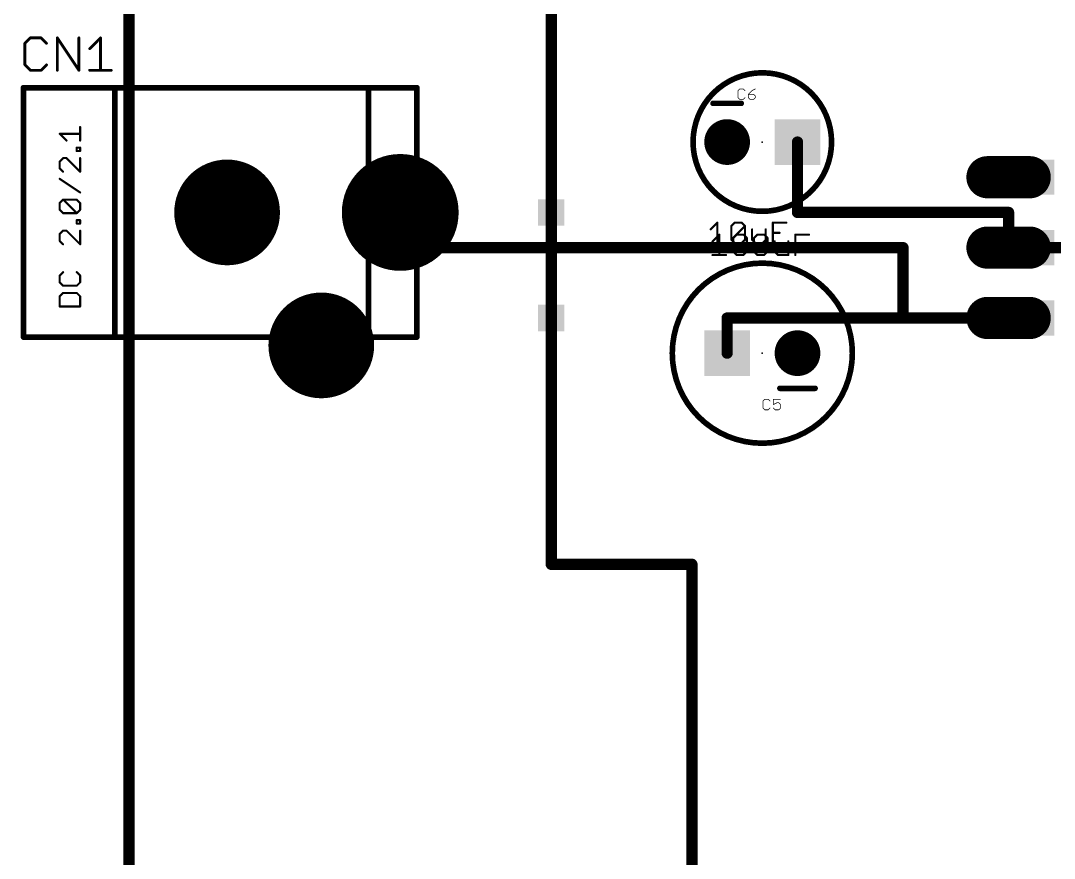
# Model space of a CAD drawing. Extents: x -4 to 83, y 0 to 102.
# Drawn here: x -3.91 to 33.4, y 30.03 to 60.26 of the extents above; entities that cross this region are included whole.
import ezdxf

# ---------------------------------------------------------------- set-up
doc = ezdxf.new("R2010")
doc.units = 0
for name, color, linetype in [('1', 14, 'CONTINUOUS'), ('16', 174, 'CONTINUOUS'), ('17', 94, 'CONTINUOUS'), ('18', 94, 'CONTINUOUS'), ('20', 178, 'CONTINUOUS'), ('21', 251, 'CONTINUOUS'), ('23', 178, 'CONTINUOUS'), ('25', 251, 'CONTINUOUS'), ('27', 251, 'CONTINUOUS'), ('51', 251, 'CONTINUOUS')]:
    doc.layers.add(name, color=color, linetype=linetype)

# ---------------------------------------------------------------- blocks, each defined once
blk = doc.blocks.new('SQUAREP')
blk.add_solid([(-0.5, -0.5), (0.5, -0.5), (-0.5, 0.5), (0.5, 0.5)])
blk = doc.blocks.new('ROUNDP')
at = {"const_width": 0.5}
blk.add_lwpolyline([(0, -0.25, 1), (0, 0.25, 1), (0, -0.25)], format="xyb", dxfattribs=at)
blk = doc.blocks.new('RECT')
blk.add_solid([(-0.5, -0.5), (0.5, -0.5), (-0.5, 0.5), (0.5, 0.5)])
blk = doc.blocks.new('LONGP100')
at = {"const_width": 1}
blk.add_lwpolyline([(-0.5, 0), (0.5, 0)], dxfattribs=at)
at = {"const_width": 0.5}
for points in [[(-0.5, 0.25, 1), (-0.5, -0.25)], [(0.5, -0.25, 1), (0.5, 0.25)]]:
    blk.add_lwpolyline(points, format="xyb", dxfattribs=at)
blk = doc.blocks.new('SQUAREV')
blk.add_solid([(-0.5, -0.5), (0.5, -0.5), (-0.5, 0.5), (0.5, 0.5)])

msp = doc.modelspace()

# ---------------------------------------------------------------- linework, layer by layer
at = {"layer": '1', "const_width": 0.4064}
for points in [[(15.24, 53.34), (15.24, 68.58)], [(24.13, 53.34), (24.13, 55.88)], [(9.79, 52.07), (9.79, 53.34)], [(31.75, 53.34), (24.13, 53.34)], [(31.75, 52.07), (31.75, 53.34)], [(9.79, 52.07), (27.94, 52.07)], [(27.94, 52.07), (27.94, 49.53)], [(40.64, 52.07), (31.75, 52.07)], [(15.24, 40.64), (15.24, 49.53)], [(21.59, 49.53), (21.59, 48.26)], [(31.75, 49.53), (21.59, 49.53)], [(27.94, 49.53), (31.75, 49.53)], [(20.32, 40.64), (15.24, 40.64)], [(20.32, 10.16), (20.32, 40.64)]]:
    msp.add_lwpolyline(points, dxfattribs=at)
at = {"layer": '1', "const_width": 0.2032}
for points in [[(24.2316, 55.88, 1), (24.0284, 55.88)], [(9.8916, 53.34, 1), (9.6884, 53.34)], [(15.1384, 53.34, 1), (15.3416, 53.34)], [(24.13, 53.4416, 1), (24.13, 53.2384)], [(24.0284, 53.34, 1), (24.2316, 53.34)], [(31.8516, 53.34, 1), (31.6484, 53.34)], [(31.75, 53.2384, 1), (31.75, 53.4416)], [(9.79, 52.1716, 1), (9.79, 51.9684)], [(28.0416, 52.07, 1), (27.8384, 52.07)], [(27.94, 51.9684, 1), (27.94, 52.1716)], [(31.75, 52.1716, 1), (31.75, 51.9684)], [(9.6884, 52.07, 1), (9.8916, 52.07)], [(31.6484, 52.07, 1), (31.8516, 52.07)], [(15.3416, 49.53, 1), (15.1384, 49.53)], [(21.6916, 49.53, 1), (21.4884, 49.53)], [(21.59, 49.6316, 1), (21.59, 49.4284)], [(27.94, 49.6316, 1), (27.94, 49.4284)], [(27.8384, 49.53, 1), (28.0416, 49.53)], [(31.75, 49.4284, 1), (31.75, 49.6316)], [(31.75, 49.4284, 1), (31.75, 49.6316)], [(21.4884, 48.26, 1), (21.6916, 48.26)], [(15.24, 40.7416, 1), (15.24, 40.5384)], [(15.1384, 40.64, 1), (15.3416, 40.64)], [(20.4216, 40.64, 1), (20.2184, 40.64)], [(20.32, 40.5384, 1), (20.32, 40.7416)]]:
    msp.add_lwpolyline(points, format="xyb", dxfattribs=at)
at = {"layer": '16', "const_width": 0.4064}
for points in [[(0, 80.01), (0, 0)], [(15.24, 49.53), (15.24, 53.34)]]:
    msp.add_lwpolyline(points, dxfattribs=at)
at = {"layer": '16', "const_width": 0.2032}
for points in [[(15.3416, 53.34, 1), (15.1384, 53.34)], [(15.1384, 49.53, 1), (15.3416, 49.53)]]:
    msp.add_lwpolyline(points, format="xyb", dxfattribs=at)
at = {"layer": '20'}
msp.add_line((0, 80), (0, 0), dxfattribs=at)
at = {"layer": '21'}
for points, const_width in [([(22.86, 53.38, 1), (22.86, 58.38, 1), (22.86, 53.38)], 0.2032), ([(-0.51, 57.8908, 1), (-0.51, 57.7892)], 0.1016), ([(-0.4592, 57.84, 1), (-0.5608, 57.84)], 0.1016), ([(10.4408, 57.84, 1), (10.3392, 57.84)], 0.1016), ([(10.39, 57.7892, 1), (10.39, 57.8908)], 0.1016), ([(21.082, 57.3278, 1), (21.082, 57.2262)], 0.1016), ([(22.098, 57.2262, 1), (22.098, 57.3278)], 0.1016), ([(10.3392, 55.94, 1), (10.4408, 55.94)], 0.1016), ([(22.86, 45.01, 1), (22.86, 51.51, 1), (22.86, 45.01)], 0.2032), ([(10.4408, 50.94, 1), (10.3392, 50.94)], 0.1016), ([(-0.51, 48.8908, 1), (-0.51, 48.7892)], 0.1016), ([(-0.5608, 48.84, 1), (-0.4592, 48.84)], 0.1016), ([(4.59, 48.7892, 1), (4.59, 48.8908)], 0.1016), ([(9.29, 48.8908, 1), (9.29, 48.7892)], 0.1016), ([(10.3392, 48.84, 1), (10.4408, 48.84)], 0.1016), ([(10.39, 48.7892, 1), (10.39, 48.8908)], 0.1016), ([(23.495, 47.0408, 1), (23.495, 46.9392)], 0.1016), ([(24.765, 46.9392, 1), (24.765, 47.0408)], 0.1016)]:
    msp.add_lwpolyline(points, format="xyb", dxfattribs=dict(at, const_width=const_width))
at = {"layer": '21', "const_width": 0.2032}
for points in [[(-0.51, 57.84), (10.39, 57.84)], [(-0.51, 57.84), (-0.51, 48.84)], [(10.39, 57.84), (10.39, 55.94)], [(22.098, 57.277), (21.082, 57.277)], [(10.39, 48.84), (10.39, 50.94)], [(-0.51, 48.84), (4.59, 48.84)], [(10.39, 48.84), (9.29, 48.84)], [(23.495, 46.99), (24.765, 46.99)]]:
    msp.add_lwpolyline(points, dxfattribs=at)
at = {"layer": '23'}
for p in [(22.86, 55.88), (-3.81, 53.34), (22.86, 48.26)]:
    msp.add_point(p, dxfattribs=at)
at = {"layer": '25'}
for points, const_width in [([(-3.7772, 59.4632, 1), (-3.7412, 59.4272)], 0.0508), ([(-3.7338, 59.4452, 1), (-3.7846, 59.4452)], 0.0508), ([(-3.5644, 59.6655, 1), (-3.5644, 59.6147)], 0.0508), ([(-3.5464, 59.6221, 1), (-3.5824, 59.6581)], 0.0508), ([(-3.1566, 59.6581, 1), (-3.1926, 59.6221)], 0.0508), ([(-3.1746, 59.6147, 1), (-3.1746, 59.6655)], 0.0508), ([(-2.9977, 59.4272, 1), (-2.9617, 59.4632)], 0.0508), ([(-2.5645, 59.6401, 1), (-2.6153, 59.6401)], 0.0508), ([(-2.5688, 59.6542, 1), (-2.611, 59.626)], 0.0508), ([(-1.785, 59.6401, 1), (-1.8358, 59.6401)], 0.0508), ([(-1.0055, 59.6401, 1), (-1.0563, 59.6401)], 0.0508), ([(-1.0129, 59.6221, 1), (-1.0489, 59.6581)], 0.0508), ([(-1.4386, 59.2683, 1), (-1.4026, 59.2323)], 0.0508), ([(-3.7412, 58.6836, 1), (-3.7772, 58.6476)], 0.0508), ([(-3.7846, 58.6656, 1), (-3.7338, 58.6656)], 0.0508), ([(-2.9617, 58.6476, 1), (-2.9977, 58.6836)], 0.0508), ([(-3.5644, 58.4962, 1), (-3.5644, 58.4454)], 0.0508), ([(-3.5824, 58.4528, 1), (-3.5464, 58.4888)], 0.0508), ([(-3.1926, 58.4888, 1), (-3.1566, 58.4528)], 0.0508), ([(-3.1746, 58.4454, 1), (-3.1746, 58.4962)], 0.0508), ([(-2.6153, 58.4708, 1), (-2.5645, 58.4708)], 0.0508), ([(-1.8358, 58.4708, 1), (-1.785, 58.4708)], 0.0508), ([(-1.8315, 58.4567, 1), (-1.7893, 58.4849)], 0.0508), ([(-1.4206, 58.4962, 1), (-1.4206, 58.4454)], 0.0508), ([(-1.0563, 58.4708, 1), (-1.0055, 58.4708)], 0.0508), ([(-0.6411, 58.4454, 1), (-0.6411, 58.4962)], 0.0508), ([(21.9901, 57.7344, 1), (21.9774, 57.7344)], 0.0127), ([(21.9792, 57.7389, 1), (21.9882, 57.7299)], 0.0127), ([(21.9882, 57.4847, 1), (21.9792, 57.4757)], 0.0127), ([(21.9774, 57.4802, 1), (21.9901, 57.4802)], 0.0127), ([(22.0472, 57.8043, 1), (22.0472, 57.7917)], 0.0127), ([(22.0517, 57.7935, 1), (22.0427, 57.8025)], 0.0127), ([(22.1788, 57.8025, 1), (22.1698, 57.7935)], 0.0127), ([(22.1743, 57.7917, 1), (22.1743, 57.8043)], 0.0127), ([(22.2334, 57.7299, 1), (22.2424, 57.7389)], 0.0127), ([(22.2424, 57.4757, 1), (22.2334, 57.4847)], 0.0127), ([(22.3643, 57.6073, 1), (22.3515, 57.6073)], 0.0127), ([(22.3534, 57.6118, 1), (22.3624, 57.6028)], 0.0127), ([(22.3624, 57.4847, 1), (22.3534, 57.4757)], 0.0127), ([(22.3515, 57.4802, 1), (22.3643, 57.4802)], 0.0127), ([(22.3579, 57.6136, 1), (22.3579, 57.601)], 0.0127), ([(22.4822, 57.7401, 1), (22.4878, 57.7287)], 0.0127), ([(22.4895, 57.7299, 1), (22.4805, 57.7389)], 0.0127), ([(22.553, 57.6118, 1), (22.544, 57.6028)], 0.0127), ([(22.5485, 57.601, 1), (22.5485, 57.6136)], 0.0127), ([(22.6185, 57.5438, 1), (22.6058, 57.5438)], 0.0127), ([(22.6058, 57.4802, 1), (22.6185, 57.4802)], 0.0127), ([(22.6076, 57.5393, 1), (22.6166, 57.5483)], 0.0127), ([(22.6166, 57.4757, 1), (22.6076, 57.4847)], 0.0127), ([(22.6149, 57.7923, 1), (22.6093, 57.8037)], 0.0127), ([(22.0472, 57.4231, 1), (22.0472, 57.4104)], 0.0127), ([(22.0427, 57.4122, 1), (22.0517, 57.4212)], 0.0127), ([(22.1698, 57.4212, 1), (22.1788, 57.4122)], 0.0127), ([(22.1743, 57.4104, 1), (22.1743, 57.4231)], 0.0127), ([(22.4214, 57.4231, 1), (22.4214, 57.4104)], 0.0127), ([(22.4169, 57.4122, 1), (22.4259, 57.4212)], 0.0127), ([(22.544, 57.4212, 1), (22.553, 57.4122)], 0.0127), ([(22.5485, 57.4104, 1), (22.5485, 57.4231)], 0.0127), ([(22.8927, 46.533, 1), (22.88, 46.533)], 0.0127), ([(22.8818, 46.5375, 1), (22.8908, 46.5285)], 0.0127), ([(22.8908, 46.2833, 1), (22.8818, 46.2743)], 0.0127), ([(22.88, 46.2788, 1), (22.8927, 46.2788)], 0.0127), ([(22.9498, 46.6029, 1), (22.9498, 46.5903)], 0.0127), ([(22.9543, 46.5921, 1), (22.9453, 46.6011)], 0.0127), ([(23.0814, 46.6011, 1), (23.0724, 46.5921)], 0.0127), ([(23.0769, 46.5903, 1), (23.0769, 46.6029)], 0.0127), ([(23.136, 46.5285, 1), (23.145, 46.5375)], 0.0127), ([(23.145, 46.2743, 1), (23.136, 46.2833)], 0.0127), ([(23.2669, 46.5966, 1), (23.2541, 46.5966)], 0.0127), ([(23.2541, 46.4059, 1), (23.2669, 46.4059)], 0.0127), ([(23.2605, 46.6029, 1), (23.2605, 46.5903)], 0.0127), ([(23.2577, 46.4116, 1), (23.2633, 46.4002)], 0.0127), ([(23.265, 46.2833, 1), (23.256, 46.2743)], 0.0127), ([(23.3876, 46.4759, 1), (23.3876, 46.4632)], 0.0127), ([(23.3904, 46.4638, 1), (23.3848, 46.4752)], 0.0127), ([(23.4556, 46.474, 1), (23.4466, 46.465)], 0.0127), ([(23.4511, 46.4632, 1), (23.4511, 46.4759)], 0.0127), ([(23.5211, 46.4059, 1), (23.5084, 46.4059)], 0.0127), ([(23.5084, 46.2788, 1), (23.5211, 46.2788)], 0.0127), ([(23.5102, 46.4014, 1), (23.5192, 46.4104)], 0.0127), ([(23.5192, 46.2743, 1), (23.5102, 46.2833)], 0.0127), ([(23.5147, 46.5903, 1), (23.5147, 46.6029)], 0.0127), ([(22.9498, 46.2216, 1), (22.9498, 46.209)], 0.0127), ([(22.9453, 46.2108, 1), (22.9543, 46.2198)], 0.0127), ([(23.0724, 46.2198, 1), (23.0814, 46.2108)], 0.0127), ([(23.0769, 46.209, 1), (23.0769, 46.2216)], 0.0127), ([(23.324, 46.2216, 1), (23.324, 46.209)], 0.0127), ([(23.3195, 46.2108, 1), (23.3285, 46.2198)], 0.0127), ([(23.4466, 46.2198, 1), (23.4556, 46.2108)], 0.0127), ([(23.4511, 46.209, 1), (23.4511, 46.2216)], 0.0127)]:
    msp.add_lwpolyline(points, format="xyb", dxfattribs=dict(at, const_width=const_width))
for points, const_width in [([(-3.5644, 59.6401), (-3.7592, 59.4452)], 0.1016), ([(-3.7592, 59.4452), (-3.7592, 58.6656)], 0.1016), ([(-3.1746, 59.6401), (-3.5644, 59.6401)], 0.1016), ([(-2.9797, 59.4452), (-3.1746, 59.6401)], 0.1016), ([(-2.5899, 58.4708), (-2.5899, 59.6401)], 0.1016), ([(-2.5899, 59.6401), (-1.8104, 58.4708)], 0.1016), ([(-1.8104, 58.4708), (-1.8104, 59.6401)], 0.1016), ([(-1.4206, 59.2503), (-1.0309, 59.6401)], 0.1016), ([(-1.0309, 59.6401), (-1.0309, 58.4708)], 0.1016), ([(-3.7592, 58.6656), (-3.5644, 58.4708)], 0.1016), ([(-3.1746, 58.4708), (-2.9797, 58.6656)], 0.1016), ([(-3.5644, 58.4708), (-3.1746, 58.4708)], 0.1016), ([(-1.4206, 58.4708), (-0.6411, 58.4708)], 0.1016), ([(22.0472, 57.798), (21.9837, 57.7344)], 0.0254), ([(21.9837, 57.7344), (21.9837, 57.4802)], 0.0254), ([(21.9837, 57.4802), (22.0472, 57.4167)], 0.0254), ([(22.1743, 57.798), (22.0472, 57.798)], 0.0254), ([(22.2379, 57.7344), (22.1743, 57.798)], 0.0254), ([(22.1743, 57.4167), (22.2379, 57.4802)], 0.0254), ([(22.485, 57.7344), (22.3579, 57.6073)], 0.0254), ([(22.3579, 57.6073), (22.3579, 57.4802)], 0.0254), ([(22.5485, 57.6073), (22.3579, 57.6073)], 0.0254), ([(22.3579, 57.4802), (22.4214, 57.4167)], 0.0254), ([(22.6121, 57.798), (22.485, 57.7344)], 0.0254), ([(22.6121, 57.5438), (22.5485, 57.6073)], 0.0254), ([(22.5485, 57.4167), (22.6121, 57.4802)], 0.0254), ([(22.6121, 57.4802), (22.6121, 57.5438)], 0.0254), ([(22.0472, 57.4167), (22.1743, 57.4167)], 0.0254), ([(22.4214, 57.4167), (22.5485, 57.4167)], 0.0254), ([(22.9498, 46.5966), (22.8863, 46.533)], 0.0254), ([(22.8863, 46.533), (22.8863, 46.2788)], 0.0254), ([(22.8863, 46.2788), (22.9498, 46.2153)], 0.0254), ([(23.0769, 46.5966), (22.9498, 46.5966)], 0.0254), ([(23.1405, 46.533), (23.0769, 46.5966)], 0.0254), ([(23.0769, 46.2153), (23.1405, 46.2788)], 0.0254), ([(23.5147, 46.5966), (23.2605, 46.5966)], 0.0254), ([(23.2605, 46.5966), (23.2605, 46.4059)], 0.0254), ([(23.2605, 46.4059), (23.3876, 46.4695)], 0.0254), ([(23.324, 46.2153), (23.2605, 46.2788)], 0.0254), ([(23.3876, 46.4695), (23.4511, 46.4695)], 0.0254), ([(23.4511, 46.4695), (23.5147, 46.4059)], 0.0254), ([(23.5147, 46.2788), (23.4511, 46.2153)], 0.0254), ([(23.5147, 46.4059), (23.5147, 46.2788)], 0.0254), ([(22.9498, 46.2153), (23.0769, 46.2153)], 0.0254), ([(23.4511, 46.2153), (23.324, 46.2153)], 0.0254)]:
    msp.add_lwpolyline(points, dxfattribs=dict(at, const_width=const_width))
at = {"layer": '27', "const_width": 0.0762}
for points in [[(20.9931, 52.7265), (21.2388, 52.9723)], [(21.2388, 52.9723), (21.2388, 52.2351)], [(21.7415, 52.8494), (21.8643, 52.9723)], [(21.8643, 52.9723), (22.1101, 52.9723)], [(22.1101, 52.9723), (22.2329, 52.8494)], [(23.2383, 52.2351), (23.2383, 52.9723)], [(23.2383, 52.9723), (23.7297, 52.9723)], [(21.7415, 52.3579), (21.7415, 52.8494)], [(21.7415, 52.3579), (22.2329, 52.8494)], [(22.2329, 52.8494), (22.2329, 52.3579)], [(22.4899, 52.7265), (22.4899, 52.3579)], [(22.9813, 52.2351), (22.9813, 52.7265)], [(23.2383, 52.6037), (23.484, 52.6037)], [(20.9931, 52.2351), (21.4845, 52.2351)], [(21.0611, 52.2947), (21.3068, 52.5405)], [(21.3068, 52.5405), (21.3068, 51.8033)], [(21.8643, 52.2351), (21.7415, 52.3579)], [(21.8095, 52.4176), (21.9323, 52.5405)], [(21.8095, 51.9261), (21.8095, 52.4176)], [(21.8095, 51.9261), (22.3009, 52.4176)], [(22.1101, 52.2351), (21.8643, 52.2351)], [(21.9323, 52.5405), (22.1781, 52.5405)], [(22.2329, 52.3579), (22.1101, 52.2351)], [(22.1781, 52.5405), (22.3009, 52.4176)], [(22.3009, 52.4176), (22.3009, 51.9261)], [(22.4899, 52.3579), (22.6127, 52.2351)], [(22.5579, 52.4176), (22.6807, 52.5405)], [(22.5579, 51.9261), (22.5579, 52.4176)], [(22.5579, 51.9261), (23.0493, 52.4176)], [(22.6127, 52.2351), (22.9813, 52.2351)], [(22.6807, 52.5405), (22.9265, 52.5405)], [(22.9265, 52.5405), (23.0493, 52.4176)], [(23.0493, 52.4176), (23.0493, 51.9261)], [(23.3063, 52.2947), (23.3063, 51.9261)], [(23.7977, 51.8033), (23.7977, 52.2947)], [(24.0547, 51.8033), (24.0547, 52.5405)], [(24.0547, 52.5405), (24.5461, 52.5405)], [(21.9323, 51.8033), (21.8095, 51.9261)], [(22.3009, 51.9261), (22.1781, 51.8033)], [(22.6807, 51.8033), (22.5579, 51.9261)], [(23.0493, 51.9261), (22.9265, 51.8033)], [(23.3063, 51.9261), (23.4291, 51.8033)], [(24.0547, 52.1719), (24.3004, 52.1719)], [(21.0611, 51.8033), (21.5525, 51.8033)], [(22.1781, 51.8033), (21.9323, 51.8033)], [(22.9265, 51.8033), (22.6807, 51.8033)], [(23.4291, 51.8033), (23.7977, 51.8033)]]:
    msp.add_lwpolyline(points, dxfattribs=at)
at = {"layer": '27', "const_width": 0.0381}
for points in [[(21.2579, 52.9723, 1), (21.2198, 52.9723)], [(21.2523, 52.9588, 1), (21.2253, 52.9858)], [(21.8643, 52.9914, 1), (21.8643, 52.9533)], [(21.8778, 52.9588, 1), (21.8508, 52.9858)], [(22.1236, 52.9858, 1), (22.0966, 52.9588)], [(22.1101, 52.9533, 1), (22.1101, 52.9914)], [(23.2383, 52.9914, 1), (23.2383, 52.9533)], [(23.2574, 52.9723, 1), (23.2193, 52.9723)], [(23.7297, 52.9533, 1), (23.7297, 52.9914)], [(20.9796, 52.74, 1), (21.0066, 52.713)], [(21.728, 52.8629, 1), (21.755, 52.8359)], [(21.7606, 52.8494, 1), (21.7225, 52.8494)], [(22.252, 52.8494, 1), (22.2139, 52.8494)], [(22.2464, 52.8359, 1), (22.2194, 52.8629)], [(22.2194, 52.8359, 1), (22.2464, 52.8629)], [(22.509, 52.7265, 1), (22.4709, 52.7265)], [(23.0004, 52.7265, 1), (22.9623, 52.7265)], [(23.2383, 52.6228, 1), (23.2383, 52.5847)], [(23.484, 52.5847, 1), (23.484, 52.6228)], [(20.9931, 52.2542, 1), (20.9931, 52.2161)], [(21.0476, 52.3082, 1), (21.0746, 52.2812)], [(21.2198, 52.2351, 1), (21.2579, 52.2351)], [(21.3259, 52.5405, 1), (21.2878, 52.5405)], [(21.3203, 52.527, 1), (21.2933, 52.554)], [(21.4845, 52.2161, 1), (21.4845, 52.2542)], [(21.755, 52.3714, 1), (21.728, 52.3444)], [(21.728, 52.3714, 1), (21.755, 52.3444)], [(21.7225, 52.3579, 1), (21.7606, 52.3579)], [(21.8285, 52.4176, 1), (21.7904, 52.4176)], [(21.796, 52.4311, 1), (21.823, 52.4041)], [(21.8643, 52.2542, 1), (21.8643, 52.2161)], [(21.8508, 52.2216, 1), (21.8778, 52.2486)], [(21.9323, 52.5596, 1), (21.9323, 52.5215)], [(21.9458, 52.527, 1), (21.9188, 52.554)], [(22.0966, 52.2486, 1), (22.1236, 52.2216)], [(22.1101, 52.2161, 1), (22.1101, 52.2542)], [(22.1916, 52.554, 1), (22.1646, 52.527)], [(22.1781, 52.5215, 1), (22.1781, 52.5596)], [(22.2139, 52.3579, 1), (22.252, 52.3579)], [(22.2464, 52.3444, 1), (22.2194, 52.3714)], [(22.32, 52.4176, 1), (22.2819, 52.4176)], [(22.3144, 52.4041, 1), (22.2874, 52.4311)], [(22.2874, 52.4041, 1), (22.3144, 52.4311)], [(22.5034, 52.3714, 1), (22.4764, 52.3444)], [(22.4709, 52.3579, 1), (22.509, 52.3579)], [(22.5444, 52.4311, 1), (22.5714, 52.4041)], [(22.577, 52.4176, 1), (22.5389, 52.4176)], [(22.6127, 52.2542, 1), (22.6127, 52.2161)], [(22.5992, 52.2216, 1), (22.6262, 52.2486)], [(22.6807, 52.5596, 1), (22.6807, 52.5215)], [(22.6942, 52.527, 1), (22.6672, 52.554)], [(22.94, 52.554, 1), (22.913, 52.527)], [(22.9265, 52.5215, 1), (22.9265, 52.5596)], [(22.9623, 52.2351, 1), (23.0004, 52.2351)], [(22.9813, 52.2161, 1), (22.9813, 52.2542)], [(23.0684, 52.4176, 1), (23.0303, 52.4176)], [(23.0628, 52.4041, 1), (23.0358, 52.4311)], [(23.0358, 52.4041, 1), (23.0628, 52.4311)], [(23.2193, 52.2351, 1), (23.2574, 52.2351)], [(23.3254, 52.2947, 1), (23.2873, 52.2947)], [(23.8168, 52.2947, 1), (23.7787, 52.2947)], [(24.0547, 52.5596, 1), (24.0547, 52.5215)], [(24.0738, 52.5405, 1), (24.0357, 52.5405)], [(24.5461, 52.5215, 1), (24.5461, 52.5596)], [(21.7904, 51.9261, 1), (21.8285, 51.9261)], [(21.823, 51.9396, 1), (21.796, 51.9126)], [(21.796, 51.9396, 1), (21.823, 51.9126)], [(22.2819, 51.9261, 1), (22.32, 51.9261)], [(22.3144, 51.9126, 1), (22.2874, 51.9396)], [(22.5714, 51.9396, 1), (22.5444, 51.9126)], [(22.5444, 51.9396, 1), (22.5714, 51.9126)], [(22.5389, 51.9261, 1), (22.577, 51.9261)], [(23.0303, 51.9261, 1), (23.0684, 51.9261)], [(23.0628, 51.9126, 1), (23.0358, 51.9396)], [(23.3198, 51.9396, 1), (23.2928, 51.9126)], [(23.2873, 51.9261, 1), (23.3254, 51.9261)], [(24.0547, 52.191, 1), (24.0547, 52.1529)], [(24.3004, 52.1529, 1), (24.3004, 52.191)], [(21.0611, 51.8224, 1), (21.0611, 51.7843)], [(21.2878, 51.8033, 1), (21.3259, 51.8033)], [(21.5525, 51.7843, 1), (21.5525, 51.8224)], [(21.9323, 51.8224, 1), (21.9323, 51.7843)], [(21.9188, 51.7898, 1), (21.9458, 51.8168)], [(22.1646, 51.8168, 1), (22.1916, 51.7898)], [(22.1781, 51.7843, 1), (22.1781, 51.8224)], [(22.6807, 51.8224, 1), (22.6807, 51.7843)], [(22.6672, 51.7898, 1), (22.6942, 51.8168)], [(22.913, 51.8168, 1), (22.94, 51.7898)], [(22.9265, 51.7843, 1), (22.9265, 51.8224)], [(23.4291, 51.8224, 1), (23.4291, 51.7843)], [(23.4156, 51.7898, 1), (23.4426, 51.8168)], [(23.7787, 51.8033, 1), (23.8168, 51.8033)], [(23.7977, 51.7843, 1), (23.7977, 51.8224)], [(24.0357, 51.8033, 1), (24.0738, 51.8033)]]:
    msp.add_lwpolyline(points, format="xyb", dxfattribs=at)
at = {"layer": '51'}
for points, const_width in [([(-0.51, 57.84), (-3.81, 57.84)], 0.2032), ([(-3.81, 48.84), (-3.81, 57.84)], 0.2032), ([(-0.51, 57.84), (-0.51, 48.84)], 0.2032), ([(-0.51, 57.84), (8.64, 57.84)], 0.2032), ([(8.64, 57.84), (10.39, 57.84)], 0.2032), ([(8.64, 57.84), (8.64, 48.94)], 0.2032), ([(10.39, 57.84), (10.39, 50.69)], 0.2032), ([(-1.7653, 55.9316), (-1.7653, 56.423)], 0.0762), ([(-2.2567, 55.9316), (-2.5025, 56.1773)], 0.0762), ([(-2.5025, 56.1773), (-1.7653, 56.1773)], 0.0762), ([(-1.8881, 55.5574), (-1.8881, 55.6802)], 0.0762), ([(-1.8881, 55.6802), (-1.7653, 55.6802)], 0.0762), ([(-1.7653, 55.6802), (-1.7653, 55.5574)], 0.0762), ([(-2.3796, 55.3004), (-2.5025, 55.1776)], 0.0762), ([(-2.2567, 55.3004), (-2.3796, 55.3004)], 0.0762), ([(-1.7653, 54.809), (-2.2567, 55.3004)], 0.0762), ([(-1.7653, 55.5574), (-1.8881, 55.5574)], 0.0762), ([(-1.7653, 55.3004), (-1.7653, 54.809)], 0.0762), ([(-2.5025, 55.1776), (-2.5025, 54.9318)], 0.0762), ([(-2.5025, 54.9318), (-2.3796, 54.809)], 0.0762), ([(-1.7653, 54.0606), (-2.5025, 54.552)], 0.0762), ([(-2.5025, 53.6808), (-2.3796, 53.8036)], 0.0762), ([(-2.3796, 53.8036), (-1.8881, 53.8036)], 0.0762), ([(-1.8881, 53.3122), (-2.3796, 53.8036)], 0.0762), ([(-1.8881, 53.8036), (-1.7653, 53.6808)], 0.0762), ([(-2.5025, 53.435), (-2.5025, 53.6808)], 0.0762), ([(-2.3796, 53.3122), (-2.5025, 53.435)], 0.0762), ([(-1.7653, 53.435), (-1.8881, 53.3122)], 0.0762), ([(-1.7653, 53.6808), (-1.7653, 53.435)], 0.0762), ([(-1.8881, 53.3122), (-2.3796, 53.3122)], 0.0762), ([(-1.8881, 52.938), (-1.8881, 53.0608)], 0.0762), ([(-1.8881, 53.0608), (-1.7653, 53.0608)], 0.0762), ([(-1.7653, 53.0608), (-1.7653, 52.938)], 0.0762), ([(-2.3796, 52.681), (-2.5025, 52.5582)], 0.0762), ([(-2.2567, 52.681), (-2.3796, 52.681)], 0.0762), ([(-1.7653, 52.1896), (-2.2567, 52.681)], 0.0762), ([(-1.7653, 52.938), (-1.8881, 52.938)], 0.0762), ([(-1.7653, 52.681), (-1.7653, 52.1896)], 0.0762), ([(-2.5025, 52.5582), (-2.5025, 52.3124)], 0.0762), ([(-2.5025, 52.3124), (-2.3796, 52.1896)], 0.0762), ([(-2.3796, 51.1842), (-2.5025, 51.0614)], 0.0762), ([(-1.7653, 51.0614), (-1.8881, 51.1842)], 0.0762), ([(-2.5025, 51.0614), (-2.5025, 50.8156)], 0.0762), ([(-2.5025, 50.8156), (-2.3796, 50.6928)], 0.0762), ([(-1.8881, 50.6928), (-1.7653, 50.8156)], 0.0762), ([(-1.7653, 50.8156), (-1.7653, 51.0614)], 0.0762), ([(10.39, 50.69), (10.39, 50.94)], 0.2032), ([(10.39, 48.84), (10.39, 50.69)], 0.2032), ([(-2.3796, 50.4358), (-2.5025, 50.313)], 0.0762), ([(-2.3796, 50.6928), (-1.8881, 50.6928)], 0.0762), ([(-1.8881, 50.4358), (-2.3796, 50.4358)], 0.0762), ([(-1.7653, 50.313), (-1.8881, 50.4358)], 0.0762), ([(-2.5025, 50.313), (-2.5025, 49.9444)], 0.0762), ([(-1.7653, 49.9444), (-1.7653, 50.313)], 0.0762), ([(-2.5025, 49.9444), (-1.7653, 49.9444)], 0.0762), ([(-3.81, 48.84), (-0.51, 48.84)], 0.2032), ([(-0.51, 48.84), (4.54, 48.84)], 0.2032), ([(4.54, 48.84), (4.59, 48.84)], 0.2032), ([(10.39, 48.84), (4.54, 48.84)], 0.2032)]:
    msp.add_lwpolyline(points, dxfattribs=dict(at, const_width=const_width))
for points, const_width in [([(-3.81, 57.8908, 1), (-3.81, 57.7892)], 0.1016), ([(-3.7592, 57.84, 1), (-3.8608, 57.84)], 0.1016), ([(-0.4592, 57.84, 1), (-0.5608, 57.84)], 0.1016), ([(-0.51, 57.8908, 1), (-0.51, 57.7892)], 0.1016), ([(-0.51, 57.7892, 1), (-0.51, 57.8908)], 0.1016), ([(8.64, 57.8908, 1), (8.64, 57.7892)], 0.1016), ([(8.6908, 57.84, 1), (8.5892, 57.84)], 0.1016), ([(8.64, 57.7892, 1), (8.64, 57.8908)], 0.1016), ([(10.4408, 57.84, 1), (10.3392, 57.84)], 0.1016), ([(10.39, 57.7892, 1), (10.39, 57.8908)], 0.1016), ([(-1.7463, 56.423, 1), (-1.7844, 56.423)], 0.0381), ([(-2.489, 56.1908, 1), (-2.516, 56.1638)], 0.0381), ([(-2.5025, 56.1964, 1), (-2.5025, 56.1583)], 0.0381), ([(-1.7653, 56.1583, 1), (-1.7653, 56.1964)], 0.0381), ([(-2.2702, 55.9181, 1), (-2.2432, 55.9451)], 0.0381), ([(-1.8691, 55.6802, 1), (-1.9072, 55.6802)], 0.0381), ([(-1.8881, 55.6992, 1), (-1.8881, 55.6611)], 0.0381), ([(-1.7844, 55.9316, 1), (-1.7463, 55.9316)], 0.0381), ([(-1.7463, 55.6802, 1), (-1.7844, 55.6802)], 0.0381), ([(-1.7653, 55.6611, 1), (-1.7653, 55.6992)], 0.0381), ([(-2.3796, 55.3195, 1), (-2.3796, 55.2814)], 0.0381), ([(-2.3661, 55.2869, 1), (-2.3931, 55.3139)], 0.0381), ([(-2.2432, 55.3139, 1), (-2.2702, 55.2869)], 0.0381), ([(-2.2567, 55.2814, 1), (-2.2567, 55.3195)], 0.0381), ([(-1.9072, 55.5574, 1), (-1.8691, 55.5574)], 0.0381), ([(-1.8881, 55.5765, 1), (-1.8881, 55.5384)], 0.0381), ([(-1.7844, 55.5574, 1), (-1.7463, 55.5574)], 0.0381), ([(-1.7463, 55.3004, 1), (-1.7844, 55.3004)], 0.0381), ([(-1.7653, 55.5384, 1), (-1.7653, 55.5765)], 0.0381), ([(-2.4834, 55.1776, 1), (-2.5215, 55.1776)], 0.0381), ([(-2.516, 55.1911, 1), (-2.489, 55.1641)], 0.0381), ([(-2.489, 54.9453, 1), (-2.516, 54.9183)], 0.0381), ([(-2.5215, 54.9318, 1), (-2.4834, 54.9318)], 0.0381), ([(-2.4919, 54.5679, 1), (-2.5131, 54.5361)], 0.0381), ([(-2.3931, 54.7955, 1), (-2.3661, 54.8225)], 0.0381), ([(-1.7844, 54.809, 1), (-1.7463, 54.809)], 0.0381), ([(-1.7788, 54.7955, 1), (-1.7518, 54.8225)], 0.0381), ([(-2.3796, 53.8227, 1), (-2.3796, 53.7846)], 0.0381), ([(-2.3661, 53.8171, 1), (-2.3931, 53.7901)], 0.0381), ([(-2.3661, 53.7901, 1), (-2.3931, 53.8171)], 0.0381), ([(-1.8746, 53.8171, 1), (-1.9016, 53.7901)], 0.0381), ([(-1.8881, 53.7846, 1), (-1.8881, 53.8227)], 0.0381), ([(-1.7759, 54.0447, 1), (-1.7547, 54.0765)], 0.0381), ([(-2.4834, 53.6808, 1), (-2.5215, 53.6808)], 0.0381), ([(-2.516, 53.6943, 1), (-2.489, 53.6673)], 0.0381), ([(-2.489, 53.4485, 1), (-2.516, 53.4215)], 0.0381), ([(-2.5215, 53.435, 1), (-2.4834, 53.435)], 0.0381), ([(-1.7463, 53.6808, 1), (-1.7844, 53.6808)], 0.0381), ([(-1.7844, 53.435, 1), (-1.7463, 53.435)], 0.0381), ([(-1.7788, 53.6673, 1), (-1.7518, 53.6943)], 0.0381), ([(-1.7518, 53.4215, 1), (-1.7788, 53.4485)], 0.0381), ([(-2.3796, 53.3313, 1), (-2.3796, 53.2932)], 0.0381), ([(-2.3931, 53.2987, 1), (-2.3661, 53.3257)], 0.0381), ([(-1.8691, 53.0608, 1), (-1.9072, 53.0608)], 0.0381), ([(-1.9016, 53.3257, 1), (-1.8746, 53.2987)], 0.0381), ([(-1.8881, 53.0799, 1), (-1.8881, 53.0418)], 0.0381), ([(-1.9016, 53.2987, 1), (-1.8746, 53.3257)], 0.0381), ([(-1.8881, 53.2932, 1), (-1.8881, 53.3313)], 0.0381), ([(-1.7463, 53.0608, 1), (-1.7844, 53.0608)], 0.0381), ([(-1.7653, 53.0418, 1), (-1.7653, 53.0799)], 0.0381), ([(-2.3796, 52.7001, 1), (-2.3796, 52.662)], 0.0381), ([(-2.3661, 52.6675, 1), (-2.3931, 52.6945)], 0.0381), ([(-2.2432, 52.6945, 1), (-2.2702, 52.6675)], 0.0381), ([(-2.2567, 52.662, 1), (-2.2567, 52.7001)], 0.0381), ([(-1.9072, 52.938, 1), (-1.8691, 52.938)], 0.0381), ([(-1.8881, 52.9571, 1), (-1.8881, 52.919)], 0.0381), ([(-1.7844, 52.938, 1), (-1.7463, 52.938)], 0.0381), ([(-1.7463, 52.681, 1), (-1.7844, 52.681)], 0.0381), ([(-1.7653, 52.919, 1), (-1.7653, 52.9571)], 0.0381), ([(-2.4834, 52.5582, 1), (-2.5215, 52.5582)], 0.0381), ([(-2.516, 52.5717, 1), (-2.489, 52.5447)], 0.0381), ([(-2.489, 52.3259, 1), (-2.516, 52.2989)], 0.0381), ([(-2.5215, 52.3124, 1), (-2.4834, 52.3124)], 0.0381), ([(-2.3931, 52.1761, 1), (-2.3661, 52.2031)], 0.0381), ([(-1.7844, 52.1896, 1), (-1.7463, 52.1896)], 0.0381), ([(-1.7788, 52.1761, 1), (-1.7518, 52.2031)], 0.0381), ([(-2.3661, 51.1707, 1), (-2.3931, 51.1977)], 0.0381), ([(-1.8746, 51.1977, 1), (-1.9016, 51.1707)], 0.0381), ([(-2.4834, 51.0614, 1), (-2.5215, 51.0614)], 0.0381), ([(-2.516, 51.0749, 1), (-2.489, 51.0479)], 0.0381), ([(-2.489, 50.8291, 1), (-2.516, 50.8021)], 0.0381), ([(-2.5215, 50.8156, 1), (-2.4834, 50.8156)], 0.0381), ([(-1.7463, 51.0614, 1), (-1.7844, 51.0614)], 0.0381), ([(-1.7844, 50.8156, 1), (-1.7463, 50.8156)], 0.0381), ([(-1.7518, 50.8021, 1), (-1.7788, 50.8291)], 0.0381), ([(-1.7788, 51.0479, 1), (-1.7518, 51.0749)], 0.0381), ([(10.4408, 50.94, 1), (10.3392, 50.94)], 0.1016), ([(10.4408, 50.69, 1), (10.3392, 50.69)], 0.1016), ([(-2.3796, 50.7119, 1), (-2.3796, 50.6738)], 0.0381), ([(-2.3796, 50.4549, 1), (-2.3796, 50.4168)], 0.0381), ([(-2.3931, 50.6793, 1), (-2.3661, 50.7063)], 0.0381), ([(-2.3661, 50.4223, 1), (-2.3931, 50.4493)], 0.0381), ([(-1.9016, 50.7063, 1), (-1.8746, 50.6793)], 0.0381), ([(-1.8746, 50.4493, 1), (-1.9016, 50.4223)], 0.0381), ([(-1.8881, 50.6738, 1), (-1.8881, 50.7119)], 0.0381), ([(-1.8881, 50.4168, 1), (-1.8881, 50.4549)], 0.0381), ([(10.3392, 50.69, 1), (10.4408, 50.69)], 0.1016), ([(10.3392, 50.69, 1), (10.4408, 50.69)], 0.1016), ([(-2.4834, 50.313, 1), (-2.5215, 50.313)], 0.0381), ([(-2.516, 50.3265, 1), (-2.489, 50.2995)], 0.0381), ([(-1.7463, 50.313, 1), (-1.7844, 50.313)], 0.0381), ([(-1.7788, 50.2995, 1), (-1.7518, 50.3265)], 0.0381), ([(-2.5025, 49.9635, 1), (-2.5025, 49.9254)], 0.0381), ([(-2.5215, 49.9444, 1), (-2.4834, 49.9444)], 0.0381), ([(-1.7844, 49.9444, 1), (-1.7463, 49.9444)], 0.0381), ([(-1.7653, 49.9254, 1), (-1.7653, 49.9635)], 0.0381), ([(-3.81, 48.8908, 1), (-3.81, 48.7892)], 0.1016), ([(-3.8608, 48.84, 1), (-3.7592, 48.84)], 0.1016), ([(-0.51, 48.8908, 1), (-0.51, 48.7892)], 0.1016), ([(-0.5608, 48.84, 1), (-0.4592, 48.84)], 0.1016), ([(-0.51, 48.7892, 1), (-0.51, 48.8908)], 0.1016), ([(4.54, 48.8908, 1), (4.54, 48.7892)], 0.1016), ([(4.54, 48.8908, 1), (4.54, 48.7892)], 0.1016), ([(4.54, 48.7892, 1), (4.54, 48.8908)], 0.1016), ([(4.59, 48.7892, 1), (4.59, 48.8908)], 0.1016), ([(8.5892, 48.94, 1), (8.6908, 48.94)], 0.1016), ([(10.3392, 48.84, 1), (10.4408, 48.84)], 0.1016), ([(10.39, 48.7892, 1), (10.39, 48.8908)], 0.1016)]:
    msp.add_lwpolyline(points, format="xyb", dxfattribs=dict(at, const_width=const_width))

# ---------------------------------------------------------------- block references
at = {"layer": '17'}
for name, p, xscale, yscale in [('ROUNDP', (21.59, 55.88), 1.651, 1.651), ('ROUNDP', (21.59, 55.88), 1.651, 1.651), ('SQUAREP', (24.13, 55.88), 1.651, 1.651), ('SQUAREP', (24.13, 55.88), 1.651, 1.651), ('LONGP100', (31.75, 54.61), 1.524, 1.524), ('LONGP100', (31.75, 54.61), 1.524, 1.524), ('LONGP100', (31.75, 52.07), 1.524, 1.524), ('LONGP100', (31.75, 52.07), 1.524, 1.524), ('ROUNDP', (6.94, 48.54), 3.816, 3.816), ('ROUNDP', (6.94, 48.54), 3.816, 3.816), ('LONGP100', (31.75, 49.53), 1.524, 1.524), ('LONGP100', (31.75, 49.53), 1.524, 1.524)]:
    msp.add_blockref(name, p, dxfattribs=dict(at, xscale=xscale, yscale=yscale))
for name, p, xscale, yscale, rotation in [('ROUNDP', (3.54, 53.34), 3.816, 3.816, 270), ('ROUNDP', (3.54, 53.34), 3.816, 3.816, 270), ('ROUNDP', (9.79, 53.34), 4.216, 4.216, 270), ('ROUNDP', (9.79, 53.34), 4.216, 4.216, 270), ('SQUAREP', (21.59, 48.26), 1.651, 1.651, 180), ('SQUAREP', (21.59, 48.26), 1.651, 1.651, 180), ('ROUNDP', (24.13, 48.26), 1.651, 1.651, 180), ('ROUNDP', (24.13, 48.26), 1.651, 1.651, 180)]:
    msp.add_blockref(name, p, dxfattribs=dict(at, xscale=xscale, yscale=yscale, rotation=rotation))
at = {"layer": '18', "xscale": 0.9556, "yscale": 0.9556}
for p in [(15.24, 53.34), (15.24, 53.34), (15.24, 49.53), (15.24, 49.53)]:
    msp.add_blockref('SQUAREV', p, dxfattribs=at)
at = {"layer": '51', "xscale": 1.27, "yscale": 1.651, "rotation": 270}
for p in [(32.5755, 54.61), (32.5755, 52.07), (32.5755, 49.53)]:
    msp.add_blockref('RECT', p, dxfattribs=at)

doc.saveas('drawing.dxf')
